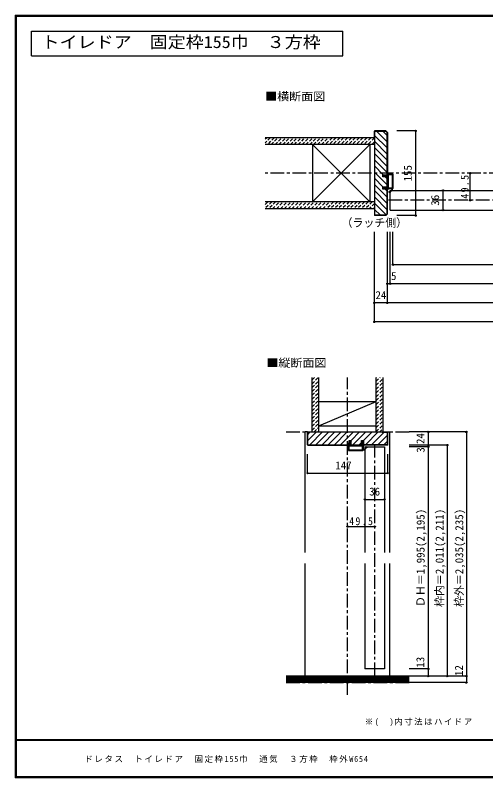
# Model space of a CAD drawing. Units: millimetres at full size, sheet at 1:5. Extents: x -973 to 977, y -718 to 696.
# Drawn here: x -973 to -112, y -701 to 696 of the extents above; entities that cross this region are included whole.
import ezdxf
from ezdxf.enums import TextEntityAlignment as Align

# ---------------------------------------------------------------- set-up
doc = ezdxf.new("R2010")
doc.units = ezdxf.units.MM
doc.header["$LTSCALE"] = 5
doc.header["$PDMODE"] = 32
doc.header["$PDSIZE"] = 2.5
doc.linetypes.add('CHAIN1', pattern=[8, 5, -1, 1, -1])
doc.linetypes.add('DASHED1', pattern=[1.8, 1.2, -0.6])
for name, color, linetype in [('0-0_補助線', 7, 'Continuous'), ('0-1_通り芯', 4, 'CHAIN1'), ('0-3_仕上げ', 2, 'Continuous'), ('0-4_枠', 3, 'Continuous'), ('0-6_扉', 6, 'Continuous'), ('0-A_文字', 3, 'Continuous'), ('0-B_寸法', 7, 'Continuous'), ('0-C_ハッチ', 4, 'DASHED1'), ('F-1_枠', 6, 'Continuous'), ('F-A_文字', 7, 'Continuous')]:
    doc.layers.add(name, color=color, linetype=linetype)
doc.styles.add('ＭＳ ゴシック', font='')
doc.styles.get('ＭＳ ゴシック').set_extended_font_data('MS Gothic')

# ---------------------------------------------------------------- blocks, each defined once
blk = doc.blocks.new('2')
at = {"layer": '0-0_補助線'}
for p, q in [((-9.846, -9.622), (-9.846, 15.078)), ((-8.846, 16.078), (0.354, 16.078)), ((-8.846, 15.878), (0.637, 15.878)), ((-8.446, 14.378), (-8.446, -8.922)), ((-8.146, 14.678), (-1.546, 14.678)), ((-1.246, 14.378), (-1.246, -8.922)), ((0.154, 11.653), (2.154, 11.653)), ((0.154, 11.653), (0.154, -8.497)), ((2.154, 10.953), (2.154, 11.653)), ((3.154, 11.653), (2.512, 10.83)), ((3.154, 11.653), (6.154, 11.653)), ((4.154, 13.753), (4.154, 13.053)), ((5.154, 13.053), (4.512, 13.876)), ((7.154, 13.053), (5.154, 13.053)), ((6.154, 10.953), (6.154, 11.653)), ((7.558, 12.258), (6.516, 10.835)), ((-1.48, -10.622), (-8.846, -10.622)), ((-1.546, -9.222), (-8.146, -9.222)), ((-1.189, -10.85), (-0.732, -12.694)), ((0.354, -12.922), (-0.441, -12.922)), ((0.154, -8.497), (2.154, -8.497)), ((4.154, -9.897), (0.154, -9.897)), ((0.154, -9.897), (0.154, -10.622)), ((0.154, -10.622), (0.645, -12.548)), ((2.154, -7.797), (2.154, -8.497)), ((3.154, -8.497), (2.512, -7.674)), ((3.154, -8.497), (6.154, -8.497)), ((4.154, -10.597), (4.154, -9.897)), ((5.154, -9.897), (4.512, -10.72)), ((7.154, -9.897), (5.154, -9.897)), ((6.154, -7.797), (6.154, -8.497)), ((7.558, -9.101), (6.516, -7.679))]:
    blk.add_line(p, q, dxfattribs=at)
for points in [[(-9.646, 15.078), (-9.646, -9.622), (-9.846, -9.622)], [(4.154, 13.053), (0.154, 13.053), (0.649, 15.723)]]:
    blk.add_lwpolyline(points, dxfattribs=at)
for centre, radius, start, end in [((-8.846, 15.078), 1, 90, 180), ((-8.846, 15.078), 0.8, 90, 180), ((-8.146, 14.378), 0.3, 90, 180), ((-1.546, 14.378), 0.3, 0, 90), ((0.354, 15.778), 0.3, 349.49875, 90), ((2.354, 10.953), 0.2, 180, 322.03043), ((4.354, 13.753), 0.2, 37.96957, 180), ((6.354, 10.953), 0.2, 180, 323.78053), ((7.154, 12.553), 0.5, 323.78053, 90), ((-8.846, -9.622), 1, 180, 270), ((-2.846, -10.72), 6, 179.06153, 259.29815), ((-8.146, -8.922), 0.3, 180, 270), ((-2.846, -10.72), 5.3, 178.93757, 259.29815), ((-1.546, -8.922), 0.3, 270, 0), ((-1.48, -10.922), 0.3, 13.9282, 90), ((-0.441, -12.622), 0.3, 193.9282, 270), ((0.354, -12.622), 0.3, 270, 14.29438), ((2.354, -7.797), 0.2, 37.96957, 180), ((4.354, -10.597), 0.2, 180, 322.03043), ((6.354, -7.797), 0.2, 36.21947, 180), ((7.154, -9.397), 0.5, 270, 36.21947), ((-3.896, -16.272), 0.35, 259.29815, 79.29815)]:
    blk.add_arc(centre, radius, start, end, dxfattribs=at)
blk.add_point((-3.896, -16.622), dxfattribs=at)

msp = doc.modelspace()

# ---------------------------------------------------------------- linework, layer by layer
at = {"layer": '0-1_通り芯'}
for p, q in [((519.153, 406.5), (-515.847, 406.5)), ((295.153, 357), (-291.847, 357)), ((-364.789, -549.145), (-364.789, 32.5)), ((-477.289, -67.5), (-252.289, -67.5)), ((-315.289, -514.5), (-315.289, -91)), ((-477.289, -526.5), (-252.289, -526.5))]:
    msp.add_line(p, q, dxfattribs=at)
at = {"layer": '0-1_通り芯', "linetype": 'Continuous'}
for p, q in [((-140.425, 357), (-140.425, 406.5)), ((-364.789, -240.882), (-315.289, -240.882))]:
    msp.add_line(p, q, dxfattribs=at)
at = {"layer": '0-1_通り芯', "color": 7}
for p in [(-140.425, 406.5), (-140.425, 357), (-364.789, -240.882), (-315.289, -240.882)]:
    msp.add_point(p, dxfattribs=at)
at = {"layer": '0-3_仕上げ'}
for p, q in [((-315.847, 471.5), (-515.847, 471.5)), ((-315.847, 459), (-515.847, 459)), ((-315.847, 354), (-515.847, 354)), ((-315.847, 341.5), (-515.847, 341.5)), ((-429.789, -67.5), (-429.789, 32.5)), ((-417.289, -67.5), (-417.289, 32.5)), ((-312.289, -67.5), (-312.289, 32.5)), ((-299.789, -67.5), (-299.789, 32.5)), ((-252.289, -514.5), (-477.289, -514.5)), ((-252.289, -526.5), (-477.289, -526.5))]:
    msp.add_line(p, q, dxfattribs=at)
at = {"layer": '0-3_仕上げ', "color": 3}
for p, q in [((-429.347, 459), (-429.347, 354)), ((-324.347, 459), (-324.347, 354)), ((-417.289, -11.5), (-312.289, -11.5)), ((-417.289, -56.5), (-312.289, -56.5))]:
    msp.add_line(p, q, dxfattribs=at)
at = {"layer": '0-3_仕上げ', "color": 7}
for p, q in [((-324.347, 354), (-429.347, 459)), ((-429.347, 354), (-324.347, 459)), ((-417.289, -56.5), (-312.289, -11.5)), ((-252.289, -516), (-477.289, -516)), ((-252.289, -517.5), (-477.289, -517.5)), ((-252.289, -519), (-477.289, -519)), ((-252.289, -520.5), (-477.289, -520.5)), ((-252.289, -522), (-477.289, -522)), ((-252.289, -523.5), (-477.289, -523.5)), ((-252.289, -525), (-477.289, -525))]:
    msp.add_line(p, q, dxfattribs=at)
at = {"layer": '0-4_枠'}
for p, q in [((-315.847, 484), (-315.847, 329)), ((-294.675, 484), (-315.847, 484)), ((-294.883, 483.5), (-292.347, 480.964)), ((-294.675, 484), (-291.847, 481.172)), ((-292.347, 403.5), (-292.347, 480.964)), ((-291.847, 481.172), (-291.847, 403.5)), ((-315.347, 469), (-315.847, 469)), ((-291.847, 399.8), (-300.347, 399.8)), ((-292.347, 381.2), (-292.347, 399.8)), ((-291.847, 381.2), (-291.847, 399.8)), ((-300.347, 377.5), (-300.347, 381.2)), ((-291.847, 381.2), (-300.347, 381.2)), ((-291.847, 377.5), (-300.347, 377.5)), ((-292.347, 332.036), (-292.347, 377.5)), ((-291.847, 331.828), (-291.847, 377.5)), ((-315.347, 344), (-315.847, 344)), ((-315.347, 344), (-315.347, 329.5)), ((-294.675, 329), (-315.847, 329)), ((-294.882, 329.5), (-315.347, 329.5)), ((-294.882, 329.5), (-292.347, 332.036)), ((-294.675, 329), (-291.847, 331.828)), ((-438.289, -67.5), (-291.289, -67.5)), ((-437.789, -90.586), (-437.789, -68)), ((-428.289, -68), (-437.789, -68)), ((-428.289, -67.5), (-428.289, -68)), ((-301.289, -68), (-301.289, -67.5)), ((-301.289, -68), (-291.789, -68)), ((-291.789, -90.586), (-291.789, -68)), ((-361.789, -83), (-358.089, -83)), ((-361.789, -91.5), (-361.789, -83)), ((-358.089, -91.5), (-358.089, -83)), ((-339.489, -91.5), (-339.489, -83)), ((-437.374, -91), (-437.789, -90.586)), ((-437.582, -91.5), (-361.789, -91.5)), ((-437.374, -91), (-361.789, -91)), ((-358.089, -91), (-339.489, -91)), ((-358.089, -91.5), (-339.489, -91.5)), ((-292.203, -91), (-335.789, -91)), ((-291.996, -91.5), (-335.789, -91.5)), ((-292.203, -91), (-291.789, -90.586))]:
    msp.add_line(p, q, dxfattribs=at)
at = {"layer": '0-4_枠', "color": 4}
for p, q in [((-438.289, -67.5), (-442.289, -67.5)), ((-442.289, -288.25), (-442.289, -67.5)), ((-291.289, -67.5), (-287.289, -67.5)), ((-287.289, -288.25), (-287.289, -67.5)), ((-442.289, -514.5), (-442.289, -308.25)), ((-287.289, -514.5), (-287.289, -308.25))]:
    msp.add_line(p, q, dxfattribs=at)
at = {"layer": '0-4_枠'}
for points in [[(-315.347, 469), (-315.347, 483.5), (-294.883, 483.5)], [(-300.347, 399.8), (-300.347, 403.5), (-291.847, 403.5)], [(-437.582, -91.5), (-438.289, -90.793), (-438.289, -67.5)], [(-291.996, -91.5), (-291.289, -90.793), (-291.289, -67.5)], [(-339.489, -83), (-335.789, -83), (-335.789, -91.5)]]:
    msp.add_lwpolyline(points, dxfattribs=at)
at = {"layer": '0-6_扉'}
for p, q in [((-286.847, 375), (-6.847, 375)), ((-286.847, 339), (-286.847, 375)), ((-286.847, 339), (-6.847, 339)), ((-333.289, -94.5), (-297.289, -94.5)), ((-333.289, -94.5), (-333.289, -288.25)), ((-297.289, -94.5), (-297.289, -288.25)), ((-333.289, -308.25), (-333.289, -501.5)), ((-297.289, -308.25), (-297.289, -501.5)), ((-297.289, -501.5), (-333.289, -501.5))]:
    msp.add_line(p, q, dxfattribs=at)
at = {"layer": '0-A_文字'}
for p, q in [((-373.753, 621.667), (-373.753, 666.667)), ((-943.333, 621.667), (-373.753, 621.667))]:
    msp.add_line(p, q, dxfattribs=at)
msp.add_lwpolyline([(-943.333, 621.667), (-943.333, 666.667), (-373.753, 666.667)], dxfattribs=at)
at = {"layer": '0-B_寸法', "color": 4}
for p, q in [((-240.425, 484), (-274.947, 484)), ((-190.425, 375), (-190.425, 339)), ((-315.847, 134), (-315.847, 299)), ((-291.847, 169), (-291.847, 299)), ((-286.847, 204), (-286.847, 299)), ((-281.847, 239), (-281.847, 299)), ((-281.847, 239), (235.158, 239)), ((295.153, 204), (-291.847, 204)), ((319.153, 169), (-315.847, 169)), ((319.153, 134), (-315.847, 134)), ((-147.432, -67.5), (-252.289, -67.5)), ((-217.289, -67.5), (-217.289, -514.5)), ((-147.432, -67.5), (-147.432, -526.5)), ((-182.289, -91.5), (-252.289, -91.5)), ((-217.289, -94.5), (-252.289, -94.5)), ((-182.289, -91.5), (-182.289, -514.5)), ((-438.289, -142.922), (-438.289, -108.4)), ((-333.289, -190.882), (-297.289, -190.882)), ((-217.289, -501.5), (-252.289, -501.5)), ((-147.432, -514.5), (-252.289, -514.5)), ((-147.432, -526.5), (-252.289, -526.5))]:
    msp.add_line(p, q, dxfattribs=at)
for points in [[(-240.425, 484), (-240.425, 329), (-274.947, 329)], [(-438.289, -142.922), (-291.289, -142.922), (-291.289, -108.4)]]:
    msp.add_lwpolyline(points, dxfattribs=at)
at = {"layer": '0-B_寸法'}
for p in [(-240.425, 484), (-190.425, 375), (-190.425, 339), (-240.425, 329), (-281.847, 239), (-291.847, 204), (-286.847, 204), (-315.847, 169), (-291.847, 169), (-315.847, 134), (-217.289, -67.5), (-147.432, -67.5), (-217.289, -91.5), (-217.289, -94.5), (-182.289, -91.5), (-438.289, -142.922), (-291.289, -142.922), (-333.289, -190.882), (-297.289, -190.882), (-217.289, -501.5), (-217.289, -514.5), (-182.289, -514.5), (-147.432, -514.5), (-147.432, -526.5)]:
    msp.add_point(p, dxfattribs=at)
at = {"layer": '0-C_ハッチ', "linetype": 'Continuous'}
for p, q in [((-315.347, 475.853), (-292.347, 452.853)), ((-311.68, 483.5), (-292.347, 464.166)), ((-300.367, 483.5), (-292.347, 475.48)), ((-315.847, 465.039), (-292.347, 441.539)), ((-315.847, 453.726), (-292.347, 430.225)), ((-315.847, 442.412), (-292.347, 418.912)), ((-315.847, 431.098), (-292.347, 407.598)), ((-315.847, 419.784), (-299.563, 403.5)), ((-315.847, 408.47), (-292.347, 384.97)), ((-315.847, 397.157), (-299.89, 381.2)), ((-295.863, 399.8), (-292.347, 396.284)), ((-315.847, 385.843), (-292.347, 362.343)), ((-296.19, 377.5), (-292.347, 373.657)), ((-315.847, 374.529), (-292.347, 351.029)), ((-315.847, 363.216), (-292.347, 339.716)), ((-315.847, 351.902), (-294.164, 330.219)), ((-315.347, 340.088), (-304.759, 329.5)), ((-437.789, -83.306), (-421.983, -67.5)), ((-437.789, -71.992), (-433.797, -68)), ((-434.169, -91), (-410.669, -67.5)), ((-422.855, -91), (-399.355, -67.5)), ((-411.542, -91), (-388.042, -67.5)), ((-400.228, -91), (-376.728, -67.5)), ((-388.914, -91), (-365.414, -67.5)), ((-377.601, -91), (-354.1, -67.5)), ((-358.287, -83), (-342.787, -67.5)), ((-354.973, -91), (-331.473, -67.5)), ((-335.789, -83.13), (-320.159, -67.5)), ((-332.346, -91), (-308.845, -67.5)), ((-321.032, -91), (-298.032, -68)), ((-309.718, -91), (-291.789, -73.071)), ((-366.287, -91), (-361.789, -86.502)), ((-343.659, -91), (-339.489, -86.83)), ((-298.404, -91), (-291.789, -84.385))]:
    msp.add_line(p, q, dxfattribs=at)
at = {"layer": '0-C_ハッチ'}
for p, q in [((-515.847, 469.168), (-513.515, 471.5)), ((-506.444, 471.5), (-515.847, 462.097)), ((-499.373, 471.5), (-511.873, 459)), ((-504.802, 459), (-492.302, 471.5)), ((-497.731, 459), (-485.231, 471.5)), ((-490.66, 459), (-478.16, 471.5)), ((-483.589, 459), (-471.089, 471.5)), ((-476.518, 459), (-464.018, 471.5)), ((-469.447, 459), (-456.947, 471.5)), ((-462.376, 459), (-449.876, 471.5)), ((-455.305, 459), (-442.805, 471.5)), ((-448.233, 459), (-435.733, 471.5)), ((-441.162, 459), (-428.662, 471.5)), ((-434.091, 459), (-421.591, 471.5)), ((-427.02, 459), (-414.52, 471.5)), ((-419.949, 459), (-407.449, 471.5)), ((-412.878, 459), (-400.378, 471.5)), ((-393.307, 471.5), (-405.807, 459)), ((-386.236, 471.5), (-398.736, 459)), ((-379.165, 471.5), (-391.665, 459)), ((-372.094, 471.5), (-384.594, 459)), ((-365.023, 471.5), (-377.523, 459)), ((-357.952, 471.5), (-370.452, 459)), ((-350.881, 471.5), (-363.381, 459)), ((-343.81, 471.5), (-356.31, 459)), ((-336.739, 471.5), (-349.239, 459)), ((-329.667, 471.5), (-342.167, 459)), ((-322.596, 471.5), (-335.096, 459)), ((-315.847, 471.178), (-328.025, 459)), ((-315.847, 464.107), (-320.954, 459)), ((-515.847, 348.96), (-510.807, 354)), ((-503.736, 354), (-515.847, 341.889)), ((-496.665, 354), (-509.165, 341.5)), ((-502.094, 341.5), (-489.594, 354)), ((-495.023, 341.5), (-482.523, 354)), ((-487.952, 341.5), (-475.452, 354)), ((-480.881, 341.5), (-468.381, 354)), ((-473.81, 341.5), (-461.31, 354)), ((-466.739, 341.5), (-454.239, 354)), ((-459.667, 341.5), (-447.167, 354)), ((-452.596, 341.5), (-440.096, 354)), ((-445.525, 341.5), (-433.025, 354)), ((-438.454, 341.5), (-425.954, 354)), ((-431.383, 341.5), (-418.883, 354)), ((-424.312, 341.5), (-411.812, 354)), ((-417.241, 341.5), (-404.741, 354)), ((-410.17, 341.5), (-397.67, 354)), ((-390.599, 354), (-403.099, 341.5)), ((-383.528, 354), (-396.028, 341.5)), ((-376.457, 354), (-388.957, 341.5)), ((-369.386, 354), (-381.886, 341.5)), ((-362.315, 354), (-374.815, 341.5)), ((-355.244, 354), (-367.744, 341.5)), ((-348.172, 354), (-360.672, 341.5)), ((-341.101, 354), (-353.601, 341.5)), ((-334.03, 354), (-346.53, 341.5)), ((-326.959, 354), (-339.459, 341.5)), ((-319.888, 354), (-332.388, 341.5)), ((-315.847, 350.97), (-325.317, 341.5)), ((-315.847, 343.899), (-318.246, 341.5)), ((-429.789, 20.96), (-418.249, 32.5)), ((-429.789, 28.031), (-425.32, 32.5)), ((-312.289, 25.323), (-305.112, 32.5)), ((-312.289, 32.394), (-312.183, 32.5)), ((-312.289, 18.252), (-299.789, 30.752)), ((-429.789, 13.889), (-417.289, 26.389)), ((-429.789, 6.818), (-417.289, 19.318)), ((-312.289, 11.181), (-299.789, 23.681)), ((-312.289, 4.11), (-299.789, 16.61)), ((-429.789, -0.253), (-417.289, 12.247)), ((-429.789, -7.324), (-417.289, 5.176)), ((-312.289, -2.961), (-299.789, 9.539)), ((-312.289, -10.032), (-299.789, 2.468)), ((-429.789, -14.395), (-417.289, -1.895)), ((-429.789, -21.466), (-417.289, -8.966)), ((-312.289, -17.103), (-299.789, -4.603)), ((-312.289, -24.174), (-299.789, -11.674)), ((-429.789, -28.537), (-417.289, -16.037)), ((-429.789, -35.608), (-417.289, -23.108)), ((-312.289, -31.246), (-299.789, -18.746)), ((-312.289, -38.317), (-299.789, -25.817)), ((-429.789, -42.679), (-417.289, -30.179)), ((-429.789, -49.751), (-417.289, -37.251)), ((-312.289, -45.388), (-299.789, -32.888)), ((-312.289, -52.459), (-299.789, -39.959)), ((-429.789, -56.822), (-417.289, -44.322)), ((-429.789, -63.893), (-417.289, -51.393)), ((-312.289, -59.53), (-299.789, -47.03)), ((-312.289, -66.601), (-299.789, -54.101)), ((-426.253, -67.428), (-417.289, -58.464)), ((-419.254, -67.5), (-417.289, -65.535)), ((-306.117, -67.5), (-299.789, -61.172))]:
    msp.add_line(p, q, dxfattribs=at)
at = {"layer": 'F-1_枠'}
for p, q in [((-973.347, 695.833), (-973.347, -700.833)), ((-973.347, 695.833), (976.653, 695.833)), ((-973.347, 695), (976.653, 695)), ((-973.347, 694.167), (976.653, 694.167)), ((-972.514, 695.833), (-972.514, -700.833)), ((-971.68, 695.833), (-971.68, -700.833)), ((976.653, -631.667), (-973.347, -631.667)), ((976.653, -632.5), (-973.347, -632.5)), ((976.653, -699.167), (-973.347, -699.167)), ((976.653, -700), (-973.347, -700)), ((976.653, -700.833), (-973.347, -700.833))]:
    msp.add_line(p, q, dxfattribs=at)

# ---------------------------------------------------------------- block references
at = {"layer": '0-0_補助線', "xscale": -1}
msp.add_blockref('2', (-291.693, 388.922), dxfattribs=at)
at = {"layer": '0-0_補助線', "rotation": 90}
msp.add_blockref('2', (-347.211, -91.654), dxfattribs=at)

# ---------------------------------------------------------------- texts
at = {"layer": '0-1_通り芯', "color": 7, "insert": (-142.925, 359.875), "char_height": 14.66, "attachment_point": 7, "rotation": 90, "style": 'ＭＳ ゴシック'}
msp.add_mtext('\\T1.28;\\W0.9;49.5', dxfattribs=at)
at = {"layer": '0-1_通り芯', "color": 7, "insert": (-361.914, -238.382), "char_height": 14.66, "attachment_point": 7, "style": 'ＭＳ ゴシック'}
msp.add_mtext('\\T1.28;\\W0.9;49.5', dxfattribs=at)
at = {"layer": '0-A_文字', "style": 'ＭＳ ゴシック', "width": 1.1}
msp.add_text('トイレドア\u3000固定枠155巾\u3000３方枠', height=21.99, dxfattribs=at).set_placement((-925.208, 629.167), align=Align.BOTTOM_LEFT)
at = {"layer": '0-A_文字', "color": 7, "style": 'ＭＳ ゴシック', "width": 1.1}
for s, p in [('■横断面図', (-515.847, 535.24)), ('■縦断面図', (-513.547, 47.256))]:
    msp.add_text(s, height=14.66, dxfattribs=at).set_placement(p, align=Align.BOTTOM_LEFT)
at = {"layer": '0-A_文字', "color": 7, "style": 'ＭＳ ゴシック'}
msp.add_text('（ラッチ側）', height=14.66, dxfattribs=at).set_placement((-375.847, 304), align=Align.BOTTOM_LEFT)
at = {"layer": '0-A_文字', "color": 7, "insert": (-333.323, -606.548), "char_height": 11, "attachment_point": 7, "style": 'ＭＳ ゴシック'}
msp.add_mtext('\\T1.18;※(\u3000)内寸法はハイドア', dxfattribs=at)
at = {"layer": '0-B_寸法', "style": 'ＭＳ ゴシック'}
for s, p in [('155', (-242.925, 391.5)), ('36', (-192.925, 347)), ('24', (-219.789, -89.5)), ('3', (-219.452, -105.385)), ('ＤＨ＝1,995(2,195)', (-219.469, -388)), ('枠内＝2,011(2,211)', (-184.789, -388)), ('枠外＝2,035(2,235)', (-148.775, -388)), ('13', (-219.997, -499.215)), ('12', (-149.348, -514.398))]:
    msp.add_text(s, height=14.66, rotation=90, dxfattribs=at).set_placement(p, align=Align.BOTTOM_LEFT)
for s, p in [('5', (-285.361, 206.5)), ('24', (-313.847, 171.5)), ('147', (-387.289, -140.422)), ('36', (-325.289, -188.382))]:
    msp.add_text(s, height=14.66, dxfattribs=at).set_placement(p, align=Align.BOTTOM_LEFT)
at = {"layer": 'F-A_文字', "insert": (-846.68, -673.333), "char_height": 11, "attachment_point": 7, "style": 'ＭＳ ゴシック'}
msp.add_mtext('\\T1.19;ドレタス\u3000トイレドア\u3000固定枠155巾\u3000通気\u3000３方枠\u3000枠外W654', dxfattribs=at)

doc.saveas('drawing.dxf')
